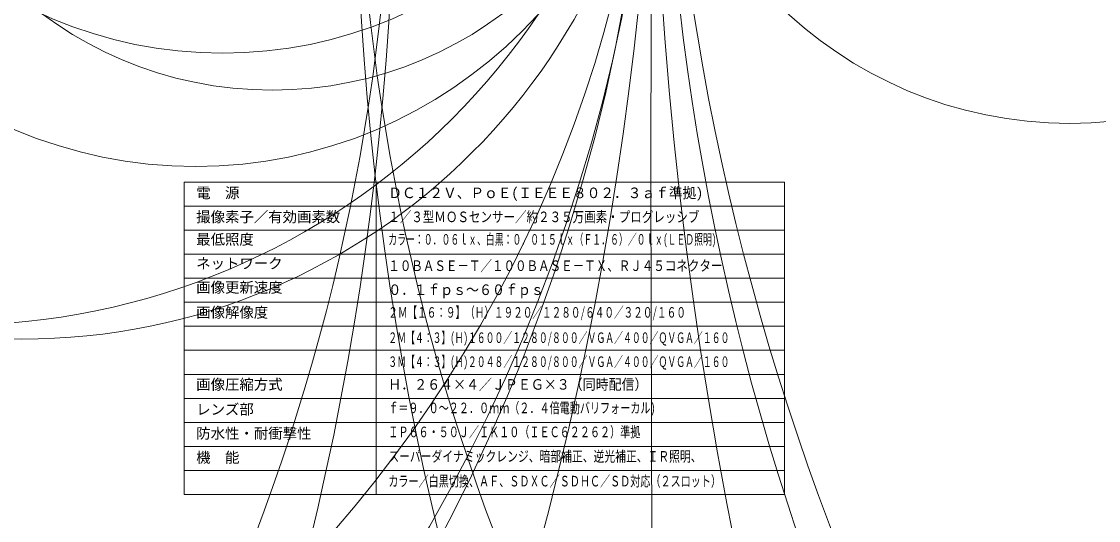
# Model space of a CAD drawing. Units: millimetres, scale not verified. Extents: x -1390 to 23383, y -11727 to 11622.
# Drawn here: x -96.4 to 127.9, y -121.9 to -18 of the extents above; entities that cross this region are included whole.
import ezdxf
from ezdxf.enums import TextEntityAlignment as Align

# ---------------------------------------------------------------- set-up
doc = ezdxf.new("R2010")
doc.units = ezdxf.units.MM
doc.header["$LTSCALE"] = 0.125
doc.layers.add('0-1_WAKU', color=1, linetype='Continuous', lineweight=18)
doc.layers.add('0-4_GAIKEI', color=1, linetype='Continuous', lineweight=18)
doc.layers.add('0-3_MOJI1', color=7, linetype='Continuous')
doc.styles.add('ＭＳ ゴシック', font='')
doc.styles.get('ＭＳ ゴシック').set_extended_font_data('MS Gothic')

msp = doc.modelspace()

# ---------------------------------------------------------------- linework, layer by layer
at = {"layer": '0-1_WAKU', "color": 4}
for p, q in [((-62.4904, -51.5086), (62.5096, -51.5086)), ((-22.4904, -51.5086), (-22.4904, -116.5086)), ((62.5096, -51.5086), (62.5096, -116.5086))]:
    msp.add_line(p, q, dxfattribs=at)
at = {"layer": '0-1_WAKU'}
for p, q in [((-62.4904, -56.5086), (62.5096, -56.5086)), ((-62.4904, -61.5086), (62.5096, -61.5086)), ((-62.4904, -66.5086), (62.5096, -66.5086)), ((-62.4904, -71.5086), (62.5096, -71.5086)), ((-62.4904, -76.5086), (62.5096, -76.5086)), ((-62.4904, -81.5086), (62.5096, -81.5086)), ((-62.4904, -86.5086), (62.5096, -86.5086)), ((-62.4904, -91.5086), (62.5096, -91.5086)), ((-62.4904, -96.5086), (62.5096, -96.5086)), ((-62.4904, -101.5086), (62.5096, -101.5086)), ((-62.4904, -106.5086), (62.5096, -106.5086)), ((-62.4904, -111.5086), (62.5096, -111.5086))]:
    msp.add_line(p, q, dxfattribs=at)
at = {"layer": '0-1_WAKU', "color": 4}
msp.add_lwpolyline([(-62.4904, -51.5086), (-62.4904, -116.5086), (62.5096, -116.5086)], dxfattribs=at)
at = {"layer": '0-4_GAIKEI'}
for centre, radius in [((11708.9127, -52.5255), 11674.2533), ((897.69, 44.8697), 862.592), ((-676.9037, 58.2506), 712.7527), ((-644.9951, 22.0888), 626.3595), ((598.2915, 22.1524), 625.1617), ((572.2333, 67.2333), 535.0859), ((572.0249, 46.7516), 534.8775), ((-462.3357, 32.5044), 443.4033), ((416.0256, 32.5542), 442.5992), ((-353.4515, 54.9845), 388.6825), ((-320.8892, 54.3323), 356.7168), ((-236.8494, 54.1472), 272.0774), ((-110.4463, 65.4651), 146.726), ((-96.3256, 48.4224), 132.6051), ((-54.5286, 65.9793), 90.6145), ((-60.1391, 48.015), 96.225), ((121.9407, 47.5821), 86.8446), ((-44.1686, 47.9304), 80.2544)]:
    msp.add_circle(centre, radius, dxfattribs=at)

# ---------------------------------------------------------------- texts
at = {"layer": '0-3_MOJI1', "style": 'ＭＳ ゴシック'}
for s, p in [('電\u3000源', (-59.9904, -55.4757)), ('撮像素子／有効画素数', (-59.9904, -60.4757)), ('最低照度', (-59.9904, -65.1616)), ('ネットワーク', (-59.9904, -70.1616)), ('画像更新速度', (-59.9904, -75.1616)), ('画像解像度', (-59.9904, -80.3677)), ('画像圧縮方式', (-59.9904, -95.3677)), ('レンズ部', (-59.9904, -100.5629)), ('防水性・耐衝撃性', (-59.9904, -105.5629)), ('機\u3000能', (-59.9904, -110.5719))]:
    msp.add_text(s, height=2.199, dxfattribs=at).set_placement(p, align=Align.BOTTOM_LEFT)
for s, width, p in [('ＤＣ１２Ｖ、ＰｏＥ(ＩＥＥＥ８０２．３ａｆ準拠)', 0.95, (-19.9904, -55.4757)), ('１／３型ＭＯＳセンサー／約２３５万画素・プログレッシブ', 0.8, (-19.9904, -60.4757)), ('カラー：０．０６ｌｘ、白黒：０．０１５ｌｘ（Ｆ１．６）／０ｌｘ(ＬＥＤ照明)', 0.6, (-19.9904, -65.1616)), ('１０ＢＡＳＥ－Ｔ／１００ＢＡＳＥ－ＴＸ、ＲＪ４５コネクター', 0.8, (-19.9904, -70.6467)), ('０．１ｆｐｓ～６０ｆｐｓ', 0.9, (-19.9904, -75.6467)), ('２Ｍ【１６：９】（Ｈ）１９２０／１２８０/６４０／３２０/１６０', 0.65, (-19.9904, -80.3677)), ('２Ｍ【４：３】(Ｈ)１６００／１２８０/８００／ＶＧＡ／４００／ＱＶＧＡ／１６０', 0.6, (-19.9904, -85.6363)), ('３Ｍ【４：３】(Ｈ)２０４８／１２８０/８００／ＶＧＡ／４００／ＱＶＧＡ／１６０', 0.6, (-19.9904, -90.6363)), ('Ｈ．２６４×４／ＪＰＥＧ×３（同時配信）', 0.9, (-19.9904, -95.3677)), ('ｆ＝９．０～２２．０ｍｍ（２．４倍電動バリフォーカル)', 0.7, (-19.9904, -100.2601)), ('ＩＰ６６・５０Ｊ／ＩＫ１０（ＩＥＣ６２２６２）準拠', 0.7, (-19.9904, -105.2601)), ('スーパーダイナミックレンジ、暗部補正、逆光補正、ＩＲ照明、', 0.75, (-19.9904, -110.3532)), ('カラー／白黒切換、ＡＦ、ＳＤＸＣ／ＳＤＨＣ／ＳＤ対応（２スロット）', 0.7, (-19.9904, -115.5086))]:
    msp.add_text(s, height=2.199, dxfattribs=dict(at, width=width)).set_placement(p, align=Align.BOTTOM_LEFT)

doc.saveas('drawing.dxf')
